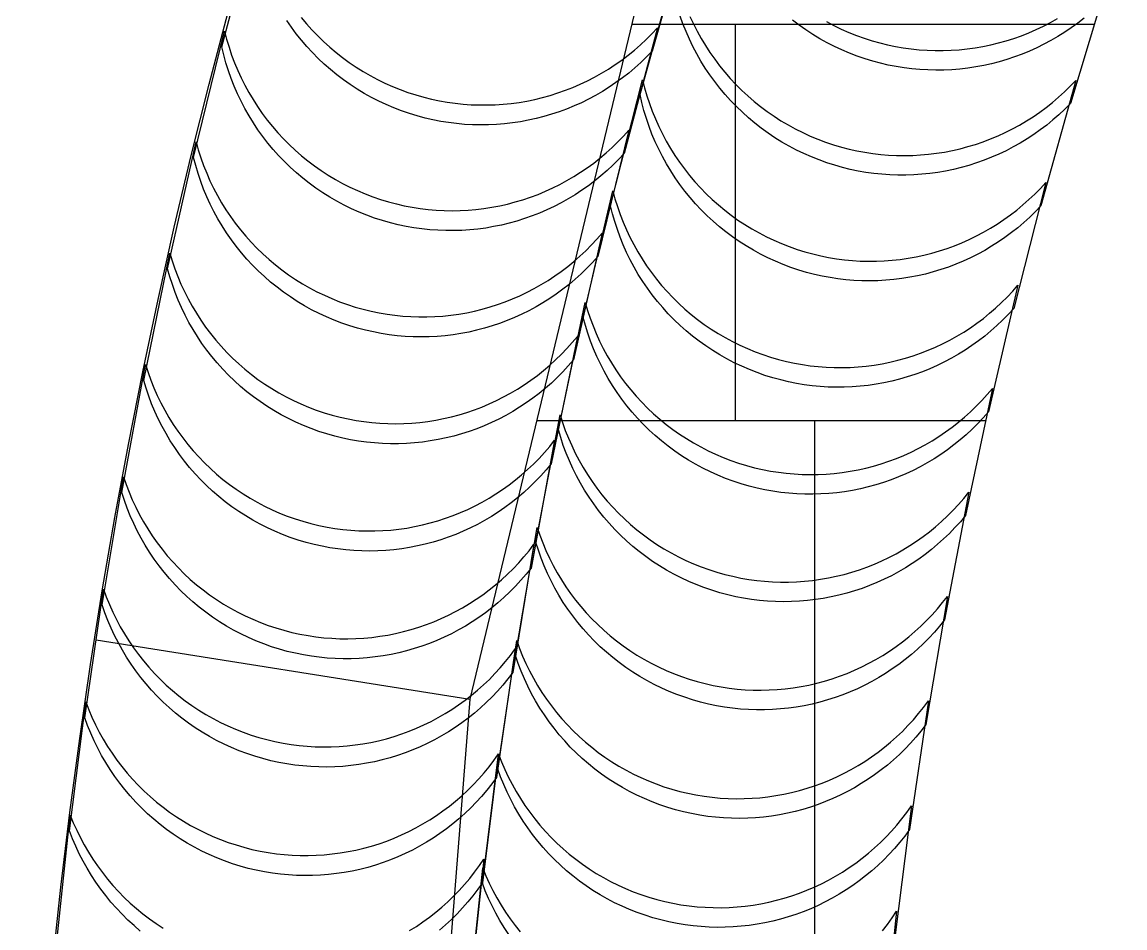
# Model space of a CAD drawing. Header units: metres. Extents: x -22.9 to 22.9, y -22.9 to 22.9.
# Drawn here: x -22.86 to -18.619, y 2.468 to 5.952 of the extents above; entities that cross this region are included whole.
import ezdxf

# ---------------------------------------------------------------- set-up
doc = ezdxf.new("R2010")
doc.units = ezdxf.units.M
for name, color, linetype in [('OBSERVED_CIRCULAR_SCAN', 3, 'Continuous'), ('SCAN_FOOTPRINTS', 5, 'Continuous'), ('TANK_BOUNDARY', 7, 'Continuous')]:
    doc.layers.add(name, color=color, linetype=linetype)

msp = doc.modelspace()

# ---------------------------------------------------------------- linework, layer by layer
at = {"layer": 'OBSERVED_CIRCULAR_SCAN'}
for p, q in [((-20.3545, 6.6136), (-21.1385, 3.348)), ((-20.5153, 5.9436), (-18.7371, 5.9436)), ((-20.1168, 4.4196), (-20.1168, 5.9436)), ((-20.8812, 4.4196), (-19.1548, 4.4196)), ((-19.812, 4.4196), (-19.787, 4.4196)), ((-19.812, 0.762), (-19.812, 4.4196)), ((-22.5752, 3.5756), (-21.1385, 3.348)), ((-21.1385, 3.348), (-21.402, 0))]:
    msp.add_line(p, q, dxfattribs=at)
at = {"layer": 'SCAN_FOOTPRINTS'}
for points in [[(-21.7867, 5.97), (-21.7664, 5.9455), (-21.7452, 5.9218), (-21.7232, 5.8988), (-21.7004, 5.8767), (-21.6769, 5.8553), (-21.6526, 5.8348), (-21.6276, 5.8152), (-21.6019, 5.7965), (-21.5756, 5.7787), (-21.5486, 5.7618), (-21.5211, 5.7459), (-21.493, 5.7309), (-21.4645, 5.717), (-21.4354, 5.7041), (-21.4059, 5.6922), (-21.3761, 5.6814), (-21.3458, 5.6716), (-21.3152, 5.6629), (-21.2853, 5.6555), (-21.2552, 5.6492), (-21.2249, 5.6439), (-21.1944, 5.6396), (-21.1638, 5.6363), (-21.1331, 5.6341), (-21.1023, 5.633), (-21.0715, 5.6329), (-21.0407, 5.6339), (-21.01, 5.6359), (-20.9794, 5.639), (-20.9488, 5.6431), (-20.9185, 5.6482), (-20.8883, 5.6544), (-20.8584, 5.6617), (-20.8287, 5.6699), (-20.7993, 5.6792), (-20.7703, 5.6894), (-20.7416, 5.7006), (-20.7134, 5.7129), (-20.6855, 5.726), (-20.6582, 5.7402), (-20.6313, 5.7552), (-20.605, 5.7712), (-20.5792, 5.788), (-20.554, 5.8057), (-20.5294, 5.8243), (-20.5055, 5.8437), (-20.4823, 5.8639), (-20.4598, 5.8849), (-20.438, 5.9066), (-20.4169, 5.9291), (-20.5452, 5.4458), (-20.5452, 5.4458), (-20.5662, 5.4234), (-20.588, 5.4016), (-20.6105, 5.3806), (-20.6338, 5.3604), (-20.6577, 5.341), (-20.6823, 5.3224), (-20.7074, 5.3047), (-20.7332, 5.2879), (-20.7595, 5.2719), (-20.7864, 5.2569), (-20.8138, 5.2428), (-20.8416, 5.2296), (-20.8699, 5.2174), (-20.8986, 5.2061), (-20.9276, 5.1959), (-20.957, 5.1866), (-20.9866, 5.1784), (-21.0166, 5.1712), (-21.0467, 5.165), (-21.0771, 5.1598), (-21.1076, 5.1557), (-21.1382, 5.1526), (-21.169, 5.1506), (-21.1997, 5.1496), (-21.2305, 5.1497), (-21.2613, 5.1509), (-21.292, 5.1531), (-21.3226, 5.1563), (-21.3531, 5.1606), (-21.3835, 5.1659), (-21.4136, 5.1723), (-21.4435, 5.1797), (-21.4741, 5.1884), (-21.5043, 5.1981), (-21.5342, 5.209), (-21.5637, 5.2208), (-21.5927, 5.2337), (-21.6213, 5.2477), (-21.6494, 5.2626), (-21.6769, 5.2785), (-21.7038, 5.2954), (-21.7301, 5.3132), (-21.7558, 5.3319), (-21.7808, 5.3516), (-21.8051, 5.3721), (-21.8287, 5.3934), (-21.8514, 5.4156), (-21.8734, 5.4385), (-21.8946, 5.4622), (-21.9149, 5.4867), (-21.9344, 5.5118), (-21.9529, 5.5377), (-21.9705, 5.5641), (-21.9872, 5.5912), (-22.0029, 5.6188), (-22.0176, 5.647), (-22.0313, 5.6757), (-22.044, 5.7048), (-22.0557, 5.7344), (-22.0663, 5.7644), (-22.0758, 5.7947), (-22.0843, 5.8253), (-22.0916, 5.8562), (-21.9634, 6.3395)], [(-20.2992, 6.3203), (-20.4367, 5.8396), (-20.4367, 5.8396), (-20.4582, 5.8175), (-20.4804, 5.7962), (-20.5034, 5.7756), (-20.527, 5.7559), (-20.5513, 5.7369), (-20.5762, 5.7188), (-20.6017, 5.7016), (-20.6278, 5.6853), (-20.6544, 5.6698), (-20.6816, 5.6553), (-20.7092, 5.6417), (-20.7373, 5.6291), (-20.7658, 5.6174), (-20.7947, 5.6067), (-20.8239, 5.597), (-20.8534, 5.5883), (-20.8833, 5.5807), (-20.9133, 5.574), (-20.9436, 5.5684), (-20.9741, 5.5638), (-21.0046, 5.5603), (-21.0353, 5.5578), (-21.0661, 5.5564), (-21.0969, 5.556), (-21.1277, 5.5567), (-21.1584, 5.5584), (-21.1891, 5.5612), (-21.2196, 5.565), (-21.25, 5.5699), (-21.2803, 5.5758), (-21.3103, 5.5827), (-21.34, 5.5907), (-21.3704, 5.6), (-21.4005, 5.6103), (-21.4301, 5.6217), (-21.4594, 5.6342), (-21.4882, 5.6477), (-21.5165, 5.6621), (-21.5442, 5.6776), (-21.5715, 5.694), (-21.5981, 5.7114), (-21.624, 5.7297), (-21.6494, 5.749), (-21.674, 5.7691), (-21.6979, 5.79), (-21.721, 5.8118), (-21.7434, 5.8344), (-21.7649, 5.8578), (-21.7856, 5.8819), (-21.8055, 5.9067), (-21.8244, 5.9323), (-21.8424, 5.9584)], [(-20.2917, 5.9736), (-20.2783, 5.9447), (-20.2639, 5.9164), (-20.2485, 5.8886), (-20.2321, 5.8613), (-20.2148, 5.8347), (-20.1966, 5.8087), (-20.1774, 5.7833), (-20.1574, 5.7586), (-20.1365, 5.7347), (-20.1147, 5.7115), (-20.0922, 5.6891), (-20.0689, 5.6675), (-20.0448, 5.6467), (-20.02, 5.6268), (-19.9946, 5.6078), (-19.9684, 5.5897), (-19.9417, 5.5725), (-19.9143, 5.5563), (-19.8865, 5.541), (-19.858, 5.5268), (-19.8291, 5.5136), (-19.7998, 5.5014), (-19.77, 5.4902), (-19.7399, 5.4801), (-19.7094, 5.4711), (-19.6796, 5.4633), (-19.6495, 5.4567), (-19.6193, 5.451), (-19.5888, 5.4464), (-19.5582, 5.4428), (-19.5276, 5.4403), (-19.4968, 5.4388), (-19.466, 5.4383), (-19.4352, 5.439), (-19.4045, 5.4407), (-19.3738, 5.4434), (-19.3432, 5.4472), (-19.3128, 5.452), (-19.2826, 5.4578), (-19.2526, 5.4647), (-19.2228, 5.4727), (-19.1934, 5.4816), (-19.1642, 5.4915), (-19.1354, 5.5024), (-19.107, 5.5143), (-19.079, 5.5272), (-19.0515, 5.541), (-19.0245, 5.5557), (-18.998, 5.5714), (-18.972, 5.588), (-18.9466, 5.6054), (-18.9219, 5.6237), (-18.8977, 5.6428), (-18.8743, 5.6628), (-18.8515, 5.6835), (-18.8295, 5.705), (-18.8082, 5.7273), (-18.9418, 5.2455), (-18.9418, 5.2455), (-18.9631, 5.2232), (-18.9851, 5.2017), (-19.0079, 5.181), (-19.0313, 5.161), (-19.0555, 5.1419), (-19.0802, 5.1236), (-19.1056, 5.1061), (-19.1316, 5.0896), (-19.1581, 5.0739), (-19.1851, 5.0592), (-19.2126, 5.0454), (-19.2406, 5.0325), (-19.269, 5.0206), (-19.2978, 5.0097), (-19.327, 4.9998), (-19.3564, 4.9908), (-19.3862, 4.9829), (-19.4162, 4.976), (-19.4464, 4.9702), (-19.4768, 4.9653), (-19.5074, 4.9616), (-19.5381, 4.9588), (-19.5688, 4.9572), (-19.5996, 4.9565), (-19.6304, 4.957), (-19.6611, 4.9584), (-19.6918, 4.961), (-19.7224, 4.9645), (-19.7529, 4.9692), (-19.7831, 4.9748), (-19.8132, 4.9815), (-19.843, 4.9892), (-19.8735, 4.9983), (-19.9036, 5.0084), (-19.9334, 5.0195), (-19.9627, 5.0317), (-19.9916, 5.045), (-20.02, 5.0592), (-20.0479, 5.0745), (-20.0753, 5.0907), (-20.102, 5.1078), (-20.1282, 5.126), (-20.1536, 5.145), (-20.1784, 5.1649), (-20.2025, 5.1856), (-20.2258, 5.2072), (-20.2483, 5.2297), (-20.2701, 5.2529), (-20.291, 5.2768), (-20.311, 5.3015), (-20.3302, 5.3268), (-20.3484, 5.3529), (-20.3657, 5.3795), (-20.3821, 5.4068), (-20.3975, 5.4346), (-20.4119, 5.4629), (-20.4253, 5.4917), (-20.4377, 5.521), (-20.449, 5.5507), (-20.4593, 5.5808), (-20.4685, 5.6112), (-20.4766, 5.6419), (-20.4836, 5.6729), (-20.35, 6.1548)], [(-18.685, 6.1173), (-18.8286, 5.6384), (-18.8286, 5.6384), (-18.8503, 5.6166), (-18.8728, 5.5955), (-18.896, 5.5753), (-18.9198, 5.5558), (-18.9444, 5.5372), (-18.9695, 5.5194), (-18.9952, 5.5025), (-19.0215, 5.4865), (-19.0484, 5.4714), (-19.0757, 5.4572), (-19.1035, 5.444), (-19.1318, 5.4317), (-19.1604, 5.4204), (-19.1894, 5.4101), (-19.2188, 5.4007), (-19.2484, 5.3924), (-19.2783, 5.3851), (-19.3085, 5.3789), (-19.3388, 5.3736), (-19.3693, 5.3695), (-19.4, 5.3663), (-19.4307, 5.3642), (-19.4615, 5.3632), (-19.4922, 5.3632), (-19.523, 5.3643), (-19.5537, 5.3664), (-19.5844, 5.3696), (-19.6149, 5.3738), (-19.6452, 5.379), (-19.6754, 5.3853), (-19.7053, 5.3926), (-19.7349, 5.401), (-19.7652, 5.4106), (-19.7951, 5.4214), (-19.8246, 5.4331), (-19.8537, 5.446), (-19.8823, 5.4598), (-19.9105, 5.4746), (-19.938, 5.4904), (-19.965, 5.5072), (-19.9914, 5.5249), (-20.0172, 5.5436), (-20.0422, 5.5631), (-20.0666, 5.5835), (-20.0902, 5.6048), (-20.1131, 5.6269), (-20.1351, 5.6498), (-20.1564, 5.6734), (-20.1768, 5.6978), (-20.1963, 5.7229), (-20.2149, 5.7486), (-20.2326, 5.775), (-20.2494, 5.802), (-20.2652, 5.8296), (-20.28, 5.8577), (-20.2938, 5.8864), (-20.3066, 5.9155), (-20.3184, 5.945), (-20.3291, 5.9749)], [(-18.7759, 5.9672), (-18.8002, 5.9482), (-18.8251, 5.9301), (-18.8506, 5.9129), (-18.8767, 5.8965), (-18.9033, 5.881), (-18.9304, 5.8665), (-18.9581, 5.8529), (-18.9861, 5.8402), (-19.0146, 5.8285), (-19.0435, 5.8178), (-19.0727, 5.8081), (-19.1022, 5.7994), (-19.1321, 5.7917), (-19.1621, 5.785), (-19.1924, 5.7794), (-19.2228, 5.7748), (-19.2534, 5.7713), (-19.2841, 5.7687), (-19.3149, 5.7673), (-19.3457, 5.7669), (-19.3765, 5.7676), (-19.4072, 5.7693), (-19.4379, 5.772), (-19.4684, 5.7758), (-19.4988, 5.7807), (-19.5291, 5.7866), (-19.5591, 5.7935), (-19.5888, 5.8014), (-19.6183, 5.8104), (-19.6484, 5.8207), (-19.678, 5.832), (-19.7073, 5.8444), (-19.7361, 5.8578), (-19.7645, 5.8722), (-19.7923, 5.8876), (-19.8195, 5.904), (-19.8461, 5.9214), (-19.8721, 5.9396), (-19.8975, 5.9588)], [(-19.7669, 5.9536), (-19.7388, 5.9387), (-19.7101, 5.9249), (-19.6811, 5.9121), (-19.6515, 5.9003), (-19.6216, 5.8896), (-19.5913, 5.8799), (-19.5617, 5.8716), (-19.5318, 5.8643), (-19.5016, 5.858), (-19.4713, 5.8527), (-19.4408, 5.8485), (-19.4102, 5.8453), (-19.3794, 5.8432), (-19.3487, 5.8421), (-19.3179, 5.8421), (-19.2871, 5.8432), (-19.2564, 5.8453), (-19.2257, 5.8484), (-19.1952, 5.8526), (-19.1649, 5.8578), (-19.1347, 5.8641), (-19.1048, 5.8714), (-19.0752, 5.8797), (-19.0458, 5.889), (-19.0168, 5.8993), (-18.9882, 5.9106), (-18.9599, 5.9229), (-18.9321, 5.9361), (-18.9048, 5.9503), (-18.878, 5.9654)], [(-22.4052, 2.4562), (-22.4293, 2.4769), (-22.4527, 2.4984), (-22.4754, 2.5207), (-22.4972, 2.5438), (-22.5182, 2.5677), (-22.5384, 2.5923), (-22.5576, 2.6176), (-22.576, 2.6435), (-22.5934, 2.6701), (-22.6099, 2.6973), (-22.6254, 2.725), (-22.6399, 2.7533), (-22.6535, 2.782), (-22.666, 2.8113), (-22.6774, 2.8409), (-22.6151, 3.337), (-22.6151, 3.337), (-22.6037, 3.3074), (-22.5912, 3.2781), (-22.5777, 3.2494), (-22.5631, 3.2211), (-22.5476, 3.1934), (-22.5311, 3.1662), (-22.5137, 3.1396), (-22.4953, 3.1137), (-22.4761, 3.0884), (-22.4559, 3.0638), (-22.4349, 3.0399), (-22.4131, 3.0168), (-22.3904, 2.9945), (-22.367, 2.973), (-22.3429, 2.9523), (-22.318, 2.9325), (-22.2925, 2.9136), (-22.2663, 2.8957), (-22.2394, 2.8786), (-22.212, 2.8625), (-22.1841, 2.8474), (-22.1556, 2.8333), (-22.1266, 2.8201), (-22.0972, 2.8081), (-22.0674, 2.797), (-22.0372, 2.7871), (-22.0067, 2.7782), (-21.9759, 2.7703), (-21.9449, 2.7636), (-21.9136, 2.758), (-21.8821, 2.7535), (-21.8515, 2.7502), (-21.8208, 2.7479), (-21.79, 2.7467), (-21.7592, 2.7465), (-21.7284, 2.7474), (-21.6977, 2.7494), (-21.6671, 2.7524), (-21.6365, 2.7564), (-21.6062, 2.7615), (-21.576, 2.7676), (-21.546, 2.7748), (-21.5164, 2.7829), (-21.487, 2.7921), (-21.4579, 2.8023), (-21.4292, 2.8135), (-21.4009, 2.8256), (-21.373, 2.8387), (-21.3456, 2.8528), (-21.3187, 2.8678), (-21.2924, 2.8837), (-21.2665, 2.9004), (-21.2413, 2.9181), (-21.2167, 2.9366), (-21.1928, 2.956), (-21.1695, 2.9761), (-21.1469, 2.997), (-21.125, 3.0187), (-21.1039, 3.0412), (-21.0836, 3.0643), (-21.0641, 3.0881), (-21.0454, 3.1126), (-21.0276, 3.1377), (-21.0899, 2.6416), (-21.0899, 2.6416), (-21.1077, 2.6165), (-21.1264, 2.592), (-21.1459, 2.5682), (-21.1662, 2.5451), (-21.1873, 2.5226), (-21.2092, 2.5009), (-21.2318, 2.48), (-21.255, 2.4599)], [(-20.9886, 2.4428), (-21.006, 2.4694), (-21.0225, 2.4966), (-21.038, 2.5243), (-21.0526, 2.5526), (-21.0661, 2.5814), (-21.0786, 2.6106), (-21.09, 2.6403), (-21.0278, 3.1364), (-21.0278, 3.1364), (-21.0163, 3.1067), (-21.0038, 3.0775), (-20.9903, 3.0487), (-20.9758, 3.0205), (-20.9603, 2.9927), (-20.9438, 2.9655), (-20.9263, 2.939), (-20.908, 2.913), (-20.8887, 2.8877), (-20.8686, 2.8631), (-20.8476, 2.8393), (-20.8257, 2.8162), (-20.8031, 2.7939), (-20.7797, 2.7724), (-20.7555, 2.7517), (-20.7307, 2.7319), (-20.7051, 2.713), (-20.6789, 2.695), (-20.6521, 2.678), (-20.6247, 2.6619), (-20.5967, 2.6468), (-20.5682, 2.6326), (-20.5393, 2.6195), (-20.5099, 2.6074), (-20.4801, 2.5964), (-20.4499, 2.5864), (-20.4194, 2.5775), (-20.3886, 2.5697), (-20.3575, 2.563), (-20.3262, 2.5574), (-20.2947, 2.5529), (-20.2641, 2.5496), (-20.2334, 2.5473), (-20.2026, 2.5461), (-20.1718, 2.5459), (-20.1411, 2.5468), (-20.1103, 2.5488), (-20.0797, 2.5518), (-20.0492, 2.5558), (-20.0188, 2.5609), (-19.9886, 2.567), (-19.9587, 2.5742), (-19.929, 2.5824), (-19.8996, 2.5915), (-19.8705, 2.6017), (-19.8418, 2.6129), (-19.8135, 2.6251), (-19.7857, 2.6382), (-19.7583, 2.6522), (-19.7314, 2.6672), (-19.705, 2.6831), (-19.6792, 2.6999), (-19.654, 2.7175), (-19.6294, 2.7361), (-19.6054, 2.7554), (-19.5821, 2.7755), (-19.5595, 2.7965), (-19.5377, 2.8182), (-19.5166, 2.8406), (-19.4963, 2.8638), (-19.4768, 2.8876), (-19.4581, 2.9121), (-19.4402, 2.9372), (-19.5025, 2.441)], [(-22.7278, 2.4047), (-22.6751, 2.9019), (-22.6751, 2.9019), (-22.663, 2.8725), (-22.65, 2.8435), (-22.6359, 2.815), (-22.6209, 2.787), (-22.6048, 2.7596), (-22.5878, 2.7327), (-22.5699, 2.7065), (-22.551, 2.6809), (-22.5313, 2.656), (-22.5106, 2.6318), (-22.4892, 2.6083), (-22.4669, 2.5856), (-22.4439, 2.5638), (-22.42, 2.5427), (-22.3955, 2.5225), (-22.3702, 2.5032), (-22.3443, 2.4848), (-22.3178, 2.4673)], [(-21.3699, 2.4576), (-21.3438, 2.474), (-21.3184, 2.4913), (-21.2935, 2.5094), (-21.2692, 2.5284), (-21.2456, 2.5482), (-21.2227, 2.5688), (-21.2006, 2.5902), (-21.1791, 2.6123), (-21.1585, 2.6351), (-21.1386, 2.6587), (-21.1196, 2.6828), (-21.1013, 2.7077), (-21.084, 2.7331), (-21.1367, 2.2359)], [(-21.1404, 2.2009), (-21.0885, 2.6982), (-21.0885, 2.6982), (-21.0764, 2.6688), (-21.0633, 2.6399), (-21.0492, 2.6114), (-21.0341, 2.5834), (-21.018, 2.556), (-21.0009, 2.5292), (-20.983, 2.503), (-20.9641, 2.4774), (-20.9443, 2.4525)], [(-19.5516, 2.4575), (-19.5326, 2.4818), (-19.5144, 2.5066), (-19.4971, 2.5321), (-19.5491, 2.0348)]]:
    msp.add_lwpolyline(points, dxfattribs=at)
for points in [[(-20.646, 5.0501), (-20.6666, 5.0272), (-20.688, 5.005), (-20.7101, 4.9836), (-20.733, 4.963), (-20.7565, 4.9431), (-20.7807, 4.9241), (-20.8055, 4.9059), (-20.831, 4.8885), (-20.857, 4.8721), (-20.8836, 4.8565), (-20.9107, 4.8419), (-20.9382, 4.8282), (-20.9663, 4.8154), (-20.9947, 4.8036), (-21.0236, 4.7928), (-21.0527, 4.783), (-21.0822, 4.7742), (-21.112, 4.7664), (-21.1421, 4.7596), (-21.1723, 4.7539), (-21.2028, 4.7492), (-21.2333, 4.7455), (-21.264, 4.7429), (-21.2948, 4.7414), (-21.3256, 4.7409), (-21.3563, 4.7414), (-21.3871, 4.743), (-21.4178, 4.7457), (-21.4483, 4.7494), (-21.4788, 4.7541), (-21.509, 4.7599), (-21.5391, 4.7667), (-21.5698, 4.7748), (-21.6002, 4.784), (-21.6303, 4.7942), (-21.66, 4.8056), (-21.6893, 4.8179), (-21.7181, 4.8313), (-21.7465, 4.8457), (-21.7743, 4.8611), (-21.8015, 4.8774), (-21.8282, 4.8947), (-21.8542, 4.913), (-21.8796, 4.9321), (-21.9043, 4.9521), (-21.9283, 4.973), (-21.9515, 4.9947), (-21.9739, 5.0173), (-21.9955, 5.0406), (-22.0163, 5.0646), (-22.0362, 5.0894), (-22.0552, 5.1149), (-22.0734, 5.141), (-22.0905, 5.1677), (-22.1068, 5.195), (-22.122, 5.2229), (-22.1363, 5.2513), (-22.1495, 5.2802), (-22.1618, 5.3096), (-22.1729, 5.3393), (-22.1831, 5.3695), (-22.1921, 5.3999), (-22.2001, 5.4307), (-22.0811, 5.9163), (-22.0811, 5.9163), (-22.0732, 5.8856), (-22.0641, 5.8551), (-22.054, 5.825), (-22.0428, 5.7952), (-22.0306, 5.7659), (-22.0174, 5.737), (-22.0031, 5.7086), (-21.9878, 5.6807), (-21.9716, 5.6534), (-21.9544, 5.6266), (-21.9363, 5.6005), (-21.9173, 5.575), (-21.8973, 5.5503), (-21.8766, 5.5262), (-21.855, 5.5029), (-21.8325, 5.4804), (-21.8093, 5.4587), (-21.7854, 5.4378), (-21.7607, 5.4177), (-21.7353, 5.3986), (-21.7093, 5.3804), (-21.6826, 5.3631), (-21.6553, 5.3467), (-21.6275, 5.3313), (-21.5992, 5.3169), (-21.5704, 5.3036), (-21.5411, 5.2912), (-21.5114, 5.2799), (-21.4813, 5.2696), (-21.4508, 5.2605), (-21.4201, 5.2523), (-21.3901, 5.2455), (-21.3598, 5.2398), (-21.3294, 5.235), (-21.2988, 5.2313), (-21.2682, 5.2287), (-21.2374, 5.2271), (-21.2066, 5.2265), (-21.1758, 5.227), (-21.1451, 5.2286), (-21.1144, 5.2312), (-21.0838, 5.2348), (-21.0534, 5.2396), (-21.0231, 5.2453), (-20.9931, 5.2521), (-20.9633, 5.2599), (-20.9338, 5.2687), (-20.9046, 5.2785), (-20.8758, 5.2893), (-20.8473, 5.3011), (-20.8193, 5.3138), (-20.7917, 5.3275), (-20.7646, 5.3422), (-20.7381, 5.3577), (-20.712, 5.3742), (-20.6866, 5.3915), (-20.6618, 5.4097), (-20.6376, 5.4288), (-20.614, 5.4486), (-20.5912, 5.4693), (-20.569, 5.4907), (-20.5477, 5.5129), (-20.5271, 5.5357), (-20.646, 5.0501)], [(-19.0468, 4.8503), (-19.0676, 4.8276), (-19.0892, 4.8056), (-19.1115, 4.7844), (-19.1346, 4.764), (-19.1583, 4.7443), (-19.1827, 4.7255), (-19.2077, 4.7076), (-19.2333, 4.6905), (-19.2595, 4.6743), (-19.2862, 4.659), (-19.3134, 4.6446), (-19.3411, 4.6311), (-19.3693, 4.6186), (-19.3978, 4.6071), (-19.4268, 4.5966), (-19.4561, 4.5871), (-19.4856, 4.5785), (-19.5155, 4.571), (-19.5456, 4.5645), (-19.5759, 4.5591), (-19.6064, 4.5547), (-19.637, 4.5513), (-19.6677, 4.549), (-19.6985, 4.5477), (-19.7293, 4.5475), (-19.76, 4.5483), (-19.7908, 4.5502), (-19.8214, 4.5532), (-19.852, 4.5572), (-19.8823, 4.5622), (-19.9125, 4.5683), (-19.9425, 4.5754), (-19.9732, 4.5837), (-20.0035, 4.5932), (-20.0335, 4.6038), (-20.0631, 4.6154), (-20.0923, 4.628), (-20.121, 4.6416), (-20.1492, 4.6563), (-20.1768, 4.6719), (-20.2039, 4.6885), (-20.2304, 4.7061), (-20.2563, 4.7246), (-20.2815, 4.744), (-20.306, 4.7642), (-20.3297, 4.7853), (-20.3527, 4.8073), (-20.3749, 4.83), (-20.3963, 4.8535), (-20.4169, 4.8778), (-20.4366, 4.9027), (-20.4554, 4.9284), (-20.4732, 4.9547), (-20.4902, 4.9816), (-20.5061, 5.009), (-20.5211, 5.0371), (-20.5351, 5.0656), (-20.5481, 5.0946), (-20.56, 5.1241), (-20.5709, 5.154), (-20.5808, 5.1842), (-20.5895, 5.2147), (-20.5972, 5.2456), (-20.4737, 5.7301), (-20.4737, 5.7301), (-20.466, 5.6992), (-20.4572, 5.6687), (-20.4474, 5.6385), (-20.4365, 5.6086), (-20.4246, 5.5791), (-20.4116, 5.5501), (-20.3976, 5.5216), (-20.3826, 5.4935), (-20.3666, 5.4661), (-20.3497, 5.4392), (-20.3318, 5.4129), (-20.313, 5.3872), (-20.2934, 5.3623), (-20.2728, 5.338), (-20.2514, 5.3145), (-20.2292, 5.2918), (-20.2062, 5.2698), (-20.1824, 5.2487), (-20.1579, 5.2285), (-20.1328, 5.2091), (-20.1069, 5.1906), (-20.0804, 5.173), (-20.0533, 5.1564), (-20.0256, 5.1408), (-19.9974, 5.1261), (-19.9687, 5.1125), (-19.9395, 5.0999), (-19.9099, 5.0883), (-19.88, 5.0777), (-19.8496, 5.0682), (-19.819, 5.0599), (-19.789, 5.0528), (-19.7588, 5.0467), (-19.7284, 5.0417), (-19.6979, 5.0377), (-19.6672, 5.0347), (-19.6365, 5.0328), (-19.6057, 5.032), (-19.5749, 5.0322), (-19.5442, 5.0335), (-19.5135, 5.0358), (-19.4829, 5.0392), (-19.4524, 5.0436), (-19.4221, 5.049), (-19.392, 5.0555), (-19.3621, 5.063), (-19.3325, 5.0716), (-19.3032, 5.0811), (-19.2743, 5.0916), (-19.2457, 5.1031), (-19.2176, 5.1156), (-19.1899, 5.1291), (-19.1627, 5.1435), (-19.136, 5.1588), (-19.1098, 5.175), (-19.0842, 5.1921), (-19.0591, 5.21), (-19.0348, 5.2288), (-19.011, 5.2485), (-18.988, 5.2689), (-18.9657, 5.2901), (-18.9441, 5.3121), (-18.9233, 5.3348), (-19.0468, 4.8503)], [(-20.7392, 4.6525), (-20.7594, 4.6292), (-20.7803, 4.6066), (-20.802, 4.5848), (-20.8245, 4.5637), (-20.8476, 4.5434), (-20.8715, 4.5239), (-20.896, 4.5052), (-20.9211, 4.4874), (-20.9468, 4.4705), (-20.973, 4.4544), (-20.9998, 4.4392), (-21.0271, 4.425), (-21.0549, 4.4117), (-21.0831, 4.3994), (-21.1118, 4.388), (-21.1408, 4.3776), (-21.1701, 4.3683), (-21.1997, 4.3599), (-21.2296, 4.3526), (-21.2598, 4.3462), (-21.2901, 4.3409), (-21.3206, 4.3367), (-21.3512, 4.3335), (-21.3819, 4.3314), (-21.4127, 4.3303), (-21.4435, 4.3302), (-21.4743, 4.3312), (-21.505, 4.3333), (-21.5356, 4.3364), (-21.5662, 4.3405), (-21.5965, 4.3457), (-21.6267, 4.352), (-21.6575, 4.3595), (-21.6881, 4.3681), (-21.7184, 4.3778), (-21.7483, 4.3885), (-21.7779, 4.4003), (-21.8069, 4.4131), (-21.8356, 4.427), (-21.8637, 4.4418), (-21.8912, 4.4576), (-21.9182, 4.4744), (-21.9446, 4.4922), (-21.9703, 4.5108), (-21.9954, 4.5304), (-22.0198, 4.5508), (-22.0434, 4.572), (-22.0662, 4.5941), (-22.0883, 4.617), (-22.1095, 4.6407), (-22.1299, 4.6651), (-22.1494, 4.6901), (-22.1681, 4.7159), (-22.1858, 4.7423), (-22.2025, 4.7693), (-22.2183, 4.7969), (-22.2331, 4.825), (-22.2469, 4.8537), (-22.2597, 4.8828), (-22.2714, 4.9123), (-22.2821, 4.9422), (-22.2918, 4.9725), (-22.3003, 5.0032), (-22.1907, 5.491), (-22.1907, 5.491), (-22.1822, 5.4604), (-22.1725, 5.4301), (-22.1618, 5.4002), (-22.1501, 5.3706), (-22.1373, 5.3415), (-22.1235, 5.3129), (-22.1087, 5.2848), (-22.0929, 5.2572), (-22.0762, 5.2302), (-22.0585, 5.2038), (-22.0399, 5.178), (-22.0203, 5.1529), (-21.9999, 5.1285), (-21.9787, 5.1049), (-21.9566, 5.082), (-21.9338, 5.0599), (-21.9102, 5.0386), (-21.8858, 5.0182), (-21.8608, 4.9986), (-21.835, 4.98), (-21.8086, 4.9623), (-21.7816, 4.9455), (-21.7541, 4.9296), (-21.726, 4.9148), (-21.6974, 4.901), (-21.6683, 4.8881), (-21.6388, 4.8763), (-21.6088, 4.8656), (-21.5786, 4.8559), (-21.548, 4.8473), (-21.5171, 4.8398), (-21.4869, 4.8336), (-21.4566, 4.8284), (-21.4261, 4.8242), (-21.3954, 4.8211), (-21.3647, 4.8191), (-21.3339, 4.8181), (-21.3031, 4.8181), (-21.2724, 4.8192), (-21.2416, 4.8213), (-21.211, 4.8245), (-21.1805, 4.8288), (-21.1502, 4.8341), (-21.12, 4.8404), (-21.0901, 4.8477), (-21.0605, 4.8561), (-21.0312, 4.8655), (-21.0022, 4.8759), (-20.9736, 4.8872), (-20.9453, 4.8995), (-20.9176, 4.9128), (-20.8903, 4.9271), (-20.8634, 4.9422), (-20.8372, 4.9583), (-20.8115, 4.9753), (-20.7864, 4.9931), (-20.7619, 5.0117), (-20.738, 5.0312), (-20.7149, 5.0516), (-20.6925, 5.0726), (-20.6707, 5.0945), (-20.6498, 5.117), (-20.6296, 5.1403), (-20.7392, 4.6525)], [(-19.1436, 4.453), (-19.1639, 4.4299), (-19.1851, 4.4074), (-19.2069, 4.3858), (-19.2296, 4.3649), (-19.2529, 4.3448), (-19.2768, 4.3254), (-19.3015, 4.307), (-19.3267, 4.2893), (-19.3526, 4.2726), (-19.379, 4.2567), (-19.4059, 4.2418), (-19.4333, 4.2278), (-19.4612, 4.2147), (-19.4895, 4.2026), (-19.5182, 4.1915), (-19.5473, 4.1813), (-19.5767, 4.1722), (-19.6064, 4.164), (-19.6363, 4.1569), (-19.6665, 4.1508), (-19.6969, 4.1458), (-19.7274, 4.1418), (-19.7581, 4.1388), (-19.7888, 4.1369), (-19.8196, 4.1361), (-19.8504, 4.1363), (-19.8812, 4.1375), (-19.9119, 4.1398), (-19.9425, 4.1432), (-19.973, 4.1476), (-20.0033, 4.153), (-20.0334, 4.1595), (-20.0642, 4.1672), (-20.0947, 4.1761), (-20.1249, 4.186), (-20.1548, 4.197), (-20.1842, 4.209), (-20.2132, 4.222), (-20.2417, 4.2361), (-20.2697, 4.2512), (-20.2971, 4.2672), (-20.324, 4.2842), (-20.3502, 4.3022), (-20.3758, 4.321), (-20.4007, 4.3408), (-20.4249, 4.3614), (-20.4483, 4.3828), (-20.471, 4.4051), (-20.4929, 4.4282), (-20.514, 4.452), (-20.5341, 4.4765), (-20.5535, 4.5018), (-20.5719, 4.5277), (-20.5894, 4.5542), (-20.6059, 4.5814), (-20.6215, 4.6091), (-20.6361, 4.6373), (-20.6496, 4.6661), (-20.6622, 4.6953), (-20.6737, 4.7249), (-20.6842, 4.7549), (-20.6936, 4.7853), (-20.7019, 4.8159), (-20.5884, 5.3029), (-20.5884, 5.3029), (-20.5801, 5.2722), (-20.5707, 5.2419), (-20.5603, 5.2119), (-20.5488, 5.1822), (-20.5362, 5.153), (-20.5226, 5.1243), (-20.508, 5.096), (-20.4925, 5.0683), (-20.4759, 5.0412), (-20.4584, 5.0146), (-20.44, 4.9887), (-20.4207, 4.9635), (-20.4005, 4.9389), (-20.3795, 4.9151), (-20.3576, 4.8921), (-20.3349, 4.8698), (-20.3115, 4.8483), (-20.2873, 4.8277), (-20.2624, 4.808), (-20.2368, 4.7891), (-20.2105, 4.7712), (-20.1837, 4.7542), (-20.1562, 4.7381), (-20.1282, 4.7231), (-20.0997, 4.709), (-20.0708, 4.6959), (-20.0413, 4.6839), (-20.0115, 4.673), (-19.9813, 4.663), (-19.9508, 4.6542), (-19.9199, 4.6464), (-19.8898, 4.64), (-19.8595, 4.6345), (-19.829, 4.6301), (-19.7984, 4.6268), (-19.7677, 4.6245), (-19.737, 4.6232), (-19.7062, 4.623), (-19.6754, 4.6239), (-19.6447, 4.6258), (-19.614, 4.6288), (-19.5835, 4.6328), (-19.5531, 4.6378), (-19.5229, 4.6439), (-19.4929, 4.651), (-19.4632, 4.6591), (-19.4338, 4.6683), (-19.4048, 4.6784), (-19.3761, 4.6895), (-19.3477, 4.7017), (-19.3199, 4.7147), (-19.2924, 4.7287), (-19.2655, 4.7437), (-19.2391, 4.7595), (-19.2133, 4.7763), (-19.188, 4.7939), (-19.1634, 4.8124), (-19.1394, 4.8317), (-19.1161, 4.8518), (-19.0935, 4.8727), (-19.0716, 4.8944), (-19.0505, 4.9168), (-19.0302, 4.9399), (-19.1436, 4.453)], [(-20.8248, 4.2531), (-20.8445, 4.2295), (-20.865, 4.2065), (-20.8863, 4.1843), (-20.9083, 4.1628), (-20.9311, 4.142), (-20.9545, 4.1221), (-20.9787, 4.1029), (-21.0034, 4.0846), (-21.0288, 4.0672), (-21.0547, 4.0506), (-21.0813, 4.0349), (-21.1083, 4.0202), (-21.1358, 4.0064), (-21.1638, 3.9935), (-21.1922, 3.9816), (-21.221, 3.9706), (-21.2501, 3.9607), (-21.2796, 3.9518), (-21.3093, 3.9439), (-21.3393, 3.937), (-21.3696, 3.9311), (-21.4, 3.9263), (-21.4305, 3.9225), (-21.4612, 3.9197), (-21.492, 3.918), (-21.5227, 3.9174), (-21.5535, 3.9178), (-21.5843, 3.9193), (-21.615, 3.9218), (-21.6456, 3.9254), (-21.676, 3.93), (-21.7063, 3.9357), (-21.7373, 3.9426), (-21.7681, 3.9506), (-21.7985, 3.9597), (-21.8286, 3.9698), (-21.8584, 3.9811), (-21.8877, 3.9933), (-21.9166, 4.0066), (-21.945, 4.0209), (-21.9728, 4.0362), (-22.0001, 4.0525), (-22.0269, 4.0697), (-22.053, 4.0878), (-22.0784, 4.1069), (-22.1031, 4.1269), (-22.1272, 4.1477), (-22.1504, 4.1693), (-22.1729, 4.1918), (-22.1946, 4.215), (-22.2155, 4.239), (-22.2355, 4.2637), (-22.2546, 4.2891), (-22.2728, 4.3152), (-22.29, 4.3419), (-22.3064, 4.3691), (-22.3217, 4.397), (-22.3361, 4.4253), (-22.3494, 4.4542), (-22.3617, 4.4835), (-22.373, 4.5132), (-22.3832, 4.5433), (-22.3923, 4.5738), (-22.2921, 5.0636), (-22.2921, 5.0636), (-22.283, 5.0332), (-22.2728, 5.0031), (-22.2615, 4.9734), (-22.2492, 4.9441), (-22.2359, 4.9152), (-22.2215, 4.8868), (-22.2062, 4.859), (-22.1898, 4.8317), (-22.1726, 4.805), (-22.1544, 4.779), (-22.1353, 4.7536), (-22.1153, 4.7289), (-22.0944, 4.7049), (-22.0727, 4.6816), (-22.0502, 4.6592), (-22.027, 4.6375), (-22.0029, 4.6167), (-21.9782, 4.5968), (-21.9528, 4.5777), (-21.9267, 4.5595), (-21.9, 4.5423), (-21.8726, 4.5261), (-21.8448, 4.5108), (-21.8164, 4.4965), (-21.7875, 4.4832), (-21.7582, 4.4709), (-21.7285, 4.4597), (-21.6983, 4.4495), (-21.6679, 4.4404), (-21.6371, 4.4324), (-21.6061, 4.4255), (-21.5758, 4.4199), (-21.5454, 4.4152), (-21.5148, 4.4117), (-21.4841, 4.4092), (-21.4533, 4.4077), (-21.4226, 4.4073), (-21.3918, 4.4079), (-21.361, 4.4096), (-21.3303, 4.4123), (-21.2998, 4.4161), (-21.2694, 4.4209), (-21.2391, 4.4268), (-21.2091, 4.4337), (-21.1794, 4.4416), (-21.1499, 4.4506), (-21.1208, 4.4605), (-21.092, 4.4714), (-21.0636, 4.4833), (-21.0356, 4.4962), (-21.0081, 4.51), (-20.9811, 4.5248), (-20.9546, 4.5405), (-20.9286, 4.557), (-20.9032, 4.5745), (-20.8785, 4.5928), (-20.8543, 4.6119), (-20.8309, 4.6319), (-20.8081, 4.6526), (-20.7861, 4.6741), (-20.7648, 4.6964), (-20.7443, 4.7193), (-20.7246, 4.743), (-20.8248, 4.2531)], [(-19.2321, 4.0537), (-19.2519, 4.0302), (-19.2726, 4.0074), (-19.294, 3.9853), (-19.3162, 3.9639), (-19.3391, 3.9433), (-19.3627, 3.9235), (-19.3869, 3.9045), (-19.4118, 3.8863), (-19.4373, 3.8691), (-19.4633, 3.8527), (-19.4899, 3.8371), (-19.517, 3.8226), (-19.5447, 3.8089), (-19.5727, 3.7962), (-19.6012, 3.7845), (-19.63, 3.7737), (-19.6592, 3.764), (-19.6888, 3.7552), (-19.7186, 3.7475), (-19.7486, 3.7408), (-19.7789, 3.7351), (-19.8093, 3.7305), (-19.8399, 3.7269), (-19.8706, 3.7243), (-19.9014, 3.7229), (-19.9321, 3.7224), (-19.9629, 3.723), (-19.9937, 3.7247), (-20.0244, 3.7274), (-20.0549, 3.7312), (-20.0853, 3.736), (-20.1156, 3.7418), (-20.1465, 3.7489), (-20.1773, 3.7571), (-20.2077, 3.7664), (-20.2377, 3.7768), (-20.2674, 3.7882), (-20.2966, 3.8006), (-20.3254, 3.8141), (-20.3537, 3.8286), (-20.3815, 3.844), (-20.4087, 3.8605), (-20.4353, 3.8779), (-20.4613, 3.8962), (-20.4866, 3.9154), (-20.5112, 3.9355), (-20.5351, 3.9565), (-20.5582, 3.9783), (-20.5806, 4.0009), (-20.6021, 4.0242), (-20.6228, 4.0484), (-20.6427, 4.0732), (-20.6616, 4.0987), (-20.6797, 4.1249), (-20.6968, 4.1517), (-20.7129, 4.1791), (-20.7281, 4.207), (-20.7422, 4.2355), (-20.7554, 4.2644), (-20.7675, 4.2938), (-20.7786, 4.3236), (-20.7886, 4.3537), (-20.7976, 4.3842), (-20.6943, 4.8734), (-20.6943, 4.8734), (-20.6854, 4.8429), (-20.6753, 4.8128), (-20.6642, 4.783), (-20.6521, 4.7536), (-20.639, 4.7247), (-20.6248, 4.6962), (-20.6096, 4.6683), (-20.5935, 4.6409), (-20.5764, 4.6141), (-20.5583, 4.5879), (-20.5394, 4.5624), (-20.5196, 4.5376), (-20.4989, 4.5135), (-20.4773, 4.4901), (-20.455, 4.4675), (-20.4318, 4.4457), (-20.4079, 4.4247), (-20.3833, 4.4046), (-20.358, 4.3854), (-20.332, 4.3671), (-20.3054, 4.3497), (-20.2782, 4.3333), (-20.2504, 4.3178), (-20.2221, 4.3033), (-20.1934, 4.2898), (-20.1641, 4.2774), (-20.1344, 4.266), (-20.1044, 4.2556), (-20.074, 4.2463), (-20.0433, 4.2381), (-20.0123, 4.231), (-19.9821, 4.2252), (-19.9516, 4.2204), (-19.9211, 4.2166), (-19.8904, 4.2139), (-19.8597, 4.2122), (-19.8289, 4.2116), (-19.7981, 4.2121), (-19.7673, 4.2136), (-19.7366, 4.2161), (-19.7061, 4.2197), (-19.6756, 4.2243), (-19.6453, 4.23), (-19.6153, 4.2367), (-19.5855, 4.2445), (-19.556, 4.2532), (-19.5268, 4.263), (-19.4979, 4.2737), (-19.4694, 4.2854), (-19.4414, 4.2981), (-19.4138, 4.3118), (-19.3866, 4.3264), (-19.36, 4.3419), (-19.334, 4.3583), (-19.3085, 4.3756), (-19.2836, 4.3937), (-19.2594, 4.4127), (-19.2358, 4.4325), (-19.2129, 4.4531), (-19.1907, 4.4745), (-19.1693, 4.4966), (-19.1487, 4.5194), (-19.1288, 4.543), (-19.2321, 4.0537)], [(-20.9027, 3.8522), (-20.9219, 3.8282), (-20.942, 3.8049), (-20.9628, 3.7822), (-20.9844, 3.7603), (-21.0068, 3.7391), (-21.0299, 3.7187), (-21.0536, 3.6991), (-21.078, 3.6803), (-21.1031, 3.6624), (-21.1287, 3.6453), (-21.1549, 3.6291), (-21.1816, 3.6139), (-21.2089, 3.5995), (-21.2366, 3.5861), (-21.2648, 3.5737), (-21.2933, 3.5622), (-21.3223, 3.5517), (-21.3516, 3.5422), (-21.3812, 3.5337), (-21.411, 3.5262), (-21.4412, 3.5198), (-21.4715, 3.5144), (-21.502, 3.51), (-21.5326, 3.5067), (-21.5633, 3.5044), (-21.594, 3.5032), (-21.6248, 3.503), (-21.6556, 3.5039), (-21.6863, 3.5058), (-21.717, 3.5088), (-21.7475, 3.5128), (-21.7779, 3.5179), (-21.809, 3.5242), (-21.84, 3.5316), (-21.8706, 3.5401), (-21.9009, 3.5497), (-21.9308, 3.5603), (-21.9604, 3.572), (-21.9895, 3.5848), (-22.0182, 3.5985), (-22.0463, 3.6133), (-22.0739, 3.629), (-22.101, 3.6457), (-22.1274, 3.6634), (-22.1532, 3.682), (-22.1783, 3.7014), (-22.2028, 3.7218), (-22.2264, 3.743), (-22.2494, 3.765), (-22.2715, 3.7878), (-22.2928, 3.8114), (-22.3133, 3.8357), (-22.3329, 3.8607), (-22.3516, 3.8864), (-22.3694, 3.9128), (-22.3862, 3.9398), (-22.4021, 3.9673), (-22.417, 3.9954), (-22.4308, 4.024), (-22.4437, 4.053), (-22.4556, 4.0825), (-22.4663, 4.1124), (-22.4761, 4.1427), (-22.3853, 4.6344), (-22.3853, 4.6344), (-22.3756, 4.6041), (-22.3648, 4.5742), (-22.353, 4.5447), (-22.3401, 4.5157), (-22.3262, 4.4871), (-22.3113, 4.459), (-22.2954, 4.4314), (-22.2786, 4.4045), (-22.2608, 4.3781), (-22.2421, 4.3524), (-22.2225, 4.3274), (-22.2021, 4.3031), (-22.1807, 4.2795), (-22.1586, 4.2567), (-22.1357, 4.2347), (-22.112, 4.2135), (-22.0876, 4.1931), (-22.0625, 4.1736), (-22.0367, 4.1551), (-22.0102, 4.1374), (-21.9832, 4.1207), (-21.9556, 4.105), (-21.9274, 4.0902), (-21.8988, 4.0765), (-21.8696, 4.0637), (-21.8401, 4.052), (-21.8101, 4.0414), (-21.7798, 4.0318), (-21.7492, 4.0233), (-21.7183, 4.0159), (-21.6871, 4.0096), (-21.6568, 4.0045), (-21.6262, 4.0005), (-21.5956, 3.9975), (-21.5648, 3.9956), (-21.5341, 3.9947), (-21.5033, 3.9949), (-21.4725, 3.9961), (-21.4418, 3.9984), (-21.4112, 4.0017), (-21.3807, 4.0061), (-21.3504, 4.0115), (-21.3203, 4.0179), (-21.2904, 4.0254), (-21.2608, 4.0339), (-21.2315, 4.0434), (-21.2026, 4.0539), (-21.174, 4.0654), (-21.1458, 4.0778), (-21.1181, 4.0912), (-21.0909, 4.1056), (-21.0641, 4.1208), (-21.0379, 4.137), (-21.0123, 4.1541), (-20.9873, 4.172), (-20.9629, 4.1908), (-20.9391, 4.2104), (-20.916, 4.2308), (-20.8937, 4.252), (-20.8721, 4.2739), (-20.8512, 4.2965), (-20.8311, 4.3199), (-20.8119, 4.3439), (-20.9027, 3.8522)], [(-19.3123, 3.6528), (-19.3316, 3.6288), (-19.3518, 3.6056), (-19.3728, 3.583), (-19.3945, 3.5612), (-19.4169, 3.5401), (-19.4401, 3.5198), (-19.4639, 3.5003), (-19.4884, 3.4817), (-19.5135, 3.4639), (-19.5393, 3.4469), (-19.5655, 3.4309), (-19.5923, 3.4157), (-19.6197, 3.4015), (-19.6474, 3.3882), (-19.6757, 3.3759), (-19.7043, 3.3646), (-19.7333, 3.3542), (-19.7626, 3.3448), (-19.7923, 3.3365), (-19.8222, 3.3291), (-19.8523, 3.3228), (-19.8827, 3.3176), (-19.9132, 3.3133), (-19.9438, 3.3102), (-19.9745, 3.308), (-20.0053, 3.3069), (-20.0361, 3.3069), (-20.0668, 3.3079), (-20.0976, 3.31), (-20.1282, 3.3131), (-20.1587, 3.3173), (-20.1891, 3.3225), (-20.2202, 3.329), (-20.2511, 3.3366), (-20.2816, 3.3452), (-20.3119, 3.3549), (-20.3418, 3.3657), (-20.3713, 3.3775), (-20.4004, 3.3904), (-20.429, 3.4043), (-20.457, 3.4192), (-20.4846, 3.4351), (-20.5115, 3.4519), (-20.5379, 3.4697), (-20.5636, 3.4884), (-20.5886, 3.508), (-20.613, 3.5284), (-20.6365, 3.5497), (-20.6594, 3.5719), (-20.6814, 3.5948), (-20.7026, 3.6185), (-20.7229, 3.6429), (-20.7424, 3.668), (-20.761, 3.6938), (-20.7786, 3.7202), (-20.7954, 3.7473), (-20.8111, 3.7749), (-20.8259, 3.803), (-20.8396, 3.8317), (-20.8524, 3.8608), (-20.8641, 3.8904), (-20.8747, 3.9203), (-20.8843, 3.9506), (-20.7912, 4.4419), (-20.7912, 4.4419), (-20.7816, 4.4116), (-20.771, 4.3816), (-20.7593, 4.3521), (-20.7465, 4.3229), (-20.7328, 4.2943), (-20.718, 4.2661), (-20.7023, 4.2385), (-20.6856, 4.2115), (-20.6679, 4.185), (-20.6493, 4.1593), (-20.6299, 4.1341), (-20.6095, 4.1097), (-20.5883, 4.086), (-20.5663, 4.0631), (-20.5435, 4.041), (-20.5199, 4.0197), (-20.4956, 3.9992), (-20.4705, 3.9796), (-20.4448, 3.9609), (-20.4185, 3.9432), (-20.3915, 3.9263), (-20.364, 3.9105), (-20.3359, 3.8956), (-20.3073, 3.8817), (-20.2782, 3.8688), (-20.2487, 3.857), (-20.2188, 3.8462), (-20.1886, 3.8365), (-20.158, 3.8278), (-20.1271, 3.8203), (-20.096, 3.8138), (-20.0656, 3.8086), (-20.0351, 3.8044), (-20.0045, 3.8013), (-19.9738, 3.7992), (-19.943, 3.7982), (-19.9122, 3.7982), (-19.8814, 3.7993), (-19.8507, 3.8014), (-19.8201, 3.8046), (-19.7896, 3.8088), (-19.7592, 3.8141), (-19.7291, 3.8204), (-19.6992, 3.8277), (-19.6696, 3.8361), (-19.6402, 3.8455), (-19.6112, 3.8558), (-19.5826, 3.8672), (-19.5544, 3.8795), (-19.5266, 3.8928), (-19.4993, 3.907), (-19.4725, 3.9221), (-19.4462, 3.9382), (-19.4205, 3.9551), (-19.3954, 3.9729), (-19.3709, 3.9916), (-19.347, 4.0111), (-19.3239, 4.0314), (-19.3014, 4.0524), (-19.2797, 4.0743), (-19.2587, 4.0968), (-19.2385, 4.1201), (-19.2192, 4.144), (-19.3123, 3.6528)], [(-20.9728, 3.4499), (-20.9916, 3.4255), (-21.0112, 3.4018), (-21.0316, 3.3787), (-21.0528, 3.3564), (-21.0748, 3.3348), (-21.0974, 3.3139), (-21.1208, 3.2939), (-21.1448, 3.2747), (-21.1695, 3.2562), (-21.1948, 3.2387), (-21.2207, 3.222), (-21.2472, 3.2062), (-21.2741, 3.1914), (-21.3016, 3.1774), (-21.3295, 3.1644), (-21.3578, 3.1524), (-21.3866, 3.1414), (-21.4157, 3.1313), (-21.4451, 3.1222), (-21.4748, 3.1142), (-21.5048, 3.1072), (-21.535, 3.1012), (-21.5654, 3.0962), (-21.596, 3.0923), (-21.6266, 3.0894), (-21.6574, 3.0876), (-21.6881, 3.0868), (-21.7189, 3.0871), (-21.7497, 3.0885), (-21.7804, 3.0909), (-21.811, 3.0943), (-21.8415, 3.0988), (-21.8727, 3.1045), (-21.9038, 3.1113), (-21.9346, 3.1193), (-21.965, 3.1283), (-21.9952, 3.1383), (-22.025, 3.1494), (-22.0543, 3.1616), (-22.0833, 3.1748), (-22.1117, 3.189), (-22.1396, 3.2042), (-22.167, 3.2204), (-22.1937, 3.2376), (-22.2199, 3.2556), (-22.2454, 3.2746), (-22.2702, 3.2945), (-22.2943, 3.3152), (-22.3176, 3.3368), (-22.3402, 3.3592), (-22.3619, 3.3824), (-22.3829, 3.4063), (-22.4029, 3.4309), (-22.4221, 3.4563), (-22.4404, 3.4823), (-22.4578, 3.5089), (-22.4742, 3.5361), (-22.4896, 3.5639), (-22.504, 3.5922), (-22.5174, 3.6211), (-22.5299, 3.6503), (-22.5412, 3.68), (-22.5515, 3.7101), (-22.4702, 4.2034), (-22.4702, 4.2034), (-22.4599, 4.1734), (-22.4486, 4.1437), (-22.4361, 4.1144), (-22.4227, 4.0856), (-22.4083, 4.0573), (-22.3929, 4.0295), (-22.3765, 4.0023), (-22.3591, 3.9756), (-22.3408, 3.9496), (-22.3216, 3.9243), (-22.3016, 3.8996), (-22.2806, 3.8757), (-22.2589, 3.8525), (-22.2363, 3.8302), (-22.213, 3.8086), (-22.1889, 3.7878), (-22.1641, 3.768), (-22.1386, 3.749), (-22.1124, 3.7309), (-22.0857, 3.7138), (-22.0583, 3.6976), (-22.0304, 3.6824), (-22.002, 3.6682), (-21.973, 3.655), (-21.9437, 3.6428), (-21.9139, 3.6317), (-21.8837, 3.6216), (-21.8533, 3.6126), (-21.8225, 3.6047), (-21.7914, 3.5979), (-21.7602, 3.5921), (-21.7297, 3.5877), (-21.6991, 3.5842), (-21.6684, 3.5818), (-21.6376, 3.5805), (-21.6068, 3.5802), (-21.5761, 3.581), (-21.5453, 3.5828), (-21.5147, 3.5856), (-21.4841, 3.5896), (-21.4537, 3.5945), (-21.4235, 3.6005), (-21.3935, 3.6075), (-21.3638, 3.6156), (-21.3344, 3.6246), (-21.3053, 3.6347), (-21.2765, 3.6458), (-21.2482, 3.6578), (-21.2203, 3.6708), (-21.1928, 3.6847), (-21.1659, 3.6996), (-21.1394, 3.7154), (-21.1135, 3.732), (-21.0882, 3.7496), (-21.0635, 3.768), (-21.0395, 3.7872), (-21.0161, 3.8073), (-20.9935, 3.8281), (-20.9715, 3.8497), (-20.9503, 3.8721), (-20.9299, 3.8951), (-20.9103, 3.9189), (-20.8915, 3.9433), (-20.9728, 3.4499)], [(-19.3841, 3.2502), (-19.4029, 3.2259), (-19.4226, 3.2022), (-19.4431, 3.1792), (-19.4644, 3.1569), (-19.4864, 3.1354), (-19.5091, 3.1146), (-19.5325, 3.0946), (-19.5566, 3.0755), (-19.5814, 3.0571), (-19.6067, 3.0397), (-19.6327, 3.0231), (-19.6592, 3.0074), (-19.6862, 2.9926), (-19.7137, 2.9787), (-19.7416, 2.9658), (-19.77, 2.9539), (-19.7988, 2.9429), (-19.8279, 2.933), (-19.8574, 2.924), (-19.8871, 2.9161), (-19.9171, 2.9091), (-19.9474, 2.9032), (-19.9778, 2.8984), (-20.0083, 2.8945), (-20.039, 2.8918), (-20.0697, 2.89), (-20.1005, 2.8894), (-20.1313, 2.8898), (-20.1621, 2.8912), (-20.1928, 2.8937), (-20.2234, 2.8972), (-20.2538, 2.9018), (-20.2851, 2.9076), (-20.3161, 2.9145), (-20.3468, 2.9225), (-20.3773, 2.9316), (-20.4074, 2.9418), (-20.4372, 2.953), (-20.4665, 2.9653), (-20.4954, 2.9786), (-20.5237, 2.9929), (-20.5516, 3.0082), (-20.5789, 3.0244), (-20.6056, 3.0417), (-20.6317, 3.0598), (-20.6572, 3.0789), (-20.6819, 3.0988), (-20.7059, 3.1196), (-20.7292, 3.1413), (-20.7517, 3.1637), (-20.7734, 3.187), (-20.7942, 3.211), (-20.8142, 3.2357), (-20.8333, 3.2611), (-20.8515, 3.2871), (-20.8688, 3.3138), (-20.8851, 3.3411), (-20.9005, 3.3689), (-20.9148, 3.3973), (-20.9282, 3.4262), (-20.9405, 3.4555), (-20.9517, 3.4852), (-20.962, 3.5153), (-20.8791, 4.0084), (-20.8791, 4.0084), (-20.8689, 3.9783), (-20.8576, 3.9486), (-20.8453, 3.9193), (-20.832, 3.8904), (-20.8176, 3.862), (-20.8023, 3.8342), (-20.786, 3.8069), (-20.7687, 3.7802), (-20.7505, 3.7542), (-20.7314, 3.7288), (-20.7114, 3.7041), (-20.6906, 3.6801), (-20.6689, 3.6568), (-20.6464, 3.6344), (-20.6231, 3.6127), (-20.5991, 3.5919), (-20.5743, 3.572), (-20.5489, 3.5529), (-20.5228, 3.5347), (-20.4961, 3.5175), (-20.4688, 3.5013), (-20.4409, 3.486), (-20.4125, 3.4717), (-20.3836, 3.4584), (-20.3543, 3.4461), (-20.3246, 3.4349), (-20.2945, 3.4247), (-20.264, 3.4156), (-20.2332, 3.4076), (-20.2022, 3.4007), (-20.171, 3.3949), (-20.1405, 3.3903), (-20.1099, 3.3868), (-20.0792, 3.3843), (-20.0485, 3.3828), (-20.0177, 3.3825), (-19.9869, 3.3831), (-19.9562, 3.3849), (-19.9255, 3.3876), (-19.8949, 3.3914), (-19.8645, 3.3963), (-19.8343, 3.4022), (-19.8043, 3.4091), (-19.7746, 3.4171), (-19.7451, 3.4261), (-19.716, 3.436), (-19.6872, 3.447), (-19.6588, 3.4589), (-19.6308, 3.4718), (-19.6033, 3.4857), (-19.5763, 3.5005), (-19.5498, 3.5162), (-19.5239, 3.5328), (-19.4985, 3.5502), (-19.4738, 3.5686), (-19.4497, 3.5877), (-19.4263, 3.6077), (-19.4035, 3.6285), (-19.3815, 3.65), (-19.3603, 3.6723), (-19.3398, 3.6953), (-19.3201, 3.719), (-19.3012, 3.7433), (-19.3841, 3.2502)], [(-21.0352, 3.0463), (-21.0535, 3.0216), (-21.0727, 2.9975), (-21.0927, 2.974), (-21.1134, 2.9513), (-21.1349, 2.9293), (-21.1572, 2.908), (-21.1802, 2.8875), (-21.2039, 2.8678), (-21.2282, 2.8489), (-21.2531, 2.8309), (-21.2787, 2.8137), (-21.3048, 2.7974), (-21.3315, 2.782), (-21.3587, 2.7676), (-21.3864, 2.754), (-21.4145, 2.7415), (-21.443, 2.7299), (-21.4719, 2.7193), (-21.5012, 2.7096), (-21.5307, 2.701), (-21.5606, 2.6934), (-21.5906, 2.6868), (-21.6209, 2.6813), (-21.6514, 2.6768), (-21.682, 2.6733), (-21.7127, 2.6709), (-21.7435, 2.6696), (-21.7742, 2.6693), (-21.805, 2.67), (-21.8358, 2.6718), (-21.8664, 2.6747), (-21.897, 2.6786), (-21.9283, 2.6837), (-21.9595, 2.6899), (-21.9904, 2.6972), (-22.0211, 2.7057), (-22.0514, 2.7151), (-22.0814, 2.7257), (-22.111, 2.7373), (-22.1402, 2.7499), (-22.1689, 2.7636), (-22.1971, 2.7783), (-22.2247, 2.7939), (-22.2518, 2.8105), (-22.2783, 2.8281), (-22.3042, 2.8466), (-22.3294, 2.866), (-22.3538, 2.8863), (-22.3776, 2.9074), (-22.4006, 2.9293), (-22.4228, 2.9521), (-22.4442, 2.9756), (-22.4647, 2.9999), (-22.4844, 3.0248), (-22.5032, 3.0505), (-22.521, 3.0768), (-22.5379, 3.1037), (-22.5539, 3.1312), (-22.5689, 3.1592), (-22.5829, 3.1878), (-22.5958, 3.2168), (-22.6078, 3.2462), (-22.6186, 3.2761), (-22.5468, 3.7709), (-22.5468, 3.7709), (-22.536, 3.7411), (-22.524, 3.7116), (-22.5111, 3.6826), (-22.4971, 3.654), (-22.4821, 3.626), (-22.4661, 3.5985), (-22.4492, 3.5716), (-22.4314, 3.5453), (-22.4126, 3.5196), (-22.3929, 3.4947), (-22.3724, 3.4704), (-22.351, 3.4469), (-22.3288, 3.4242), (-22.3058, 3.4022), (-22.282, 3.3811), (-22.2576, 3.3608), (-22.2324, 3.3414), (-22.2065, 3.3229), (-22.18, 3.3054), (-22.1529, 3.2887), (-22.1253, 3.2731), (-22.0971, 3.2584), (-22.0684, 3.2448), (-22.0392, 3.2321), (-22.0096, 3.2205), (-21.9796, 3.21), (-21.9493, 3.2005), (-21.9186, 3.1921), (-21.8877, 3.1847), (-21.8565, 3.1785), (-21.8252, 3.1734), (-21.7946, 3.1695), (-21.764, 3.1666), (-21.7332, 3.1648), (-21.7024, 3.1641), (-21.6716, 3.1644), (-21.6409, 3.1657), (-21.6102, 3.1682), (-21.5796, 3.1716), (-21.5491, 3.1761), (-21.5188, 3.1817), (-21.4887, 3.1882), (-21.4589, 3.1958), (-21.4293, 3.2044), (-21.4001, 3.2141), (-21.3712, 3.2247), (-21.3427, 3.2363), (-21.3146, 3.2489), (-21.2869, 3.2624), (-21.2597, 3.2768), (-21.233, 3.2922), (-21.2069, 3.3085), (-21.1813, 3.3257), (-21.1564, 3.3437), (-21.1321, 3.3626), (-21.1084, 3.3823), (-21.0854, 3.4028), (-21.0631, 3.4241), (-21.0416, 3.4461), (-21.0209, 3.4688), (-21.0009, 3.4923), (-20.9817, 3.5164), (-20.9634, 3.5411), (-21.0352, 3.0463)], [(-19.4475, 2.8462), (-19.4658, 2.8215), (-19.485, 2.7974), (-19.505, 2.774), (-19.5258, 2.7513), (-19.5474, 2.7293), (-19.5697, 2.7081), (-19.5927, 2.6876), (-19.6164, 2.668), (-19.6407, 2.6491), (-19.6657, 2.6311), (-19.6913, 2.614), (-19.7175, 2.5977), (-19.7442, 2.5824), (-19.7714, 2.568), (-19.7991, 2.5545), (-19.8272, 2.542), (-19.8557, 2.5304), (-19.8847, 2.5198), (-19.9139, 2.5103), (-19.9435, 2.5017), (-19.9734, 2.4941), (-20.0034, 2.4876), (-20.0337, 2.4821), (-20.0642, 2.4777), (-20.0948, 2.4742), (-20.1255, 2.4719), (-20.1563, 2.4706), (-20.1871, 2.4703), (-20.2179, 2.4711), (-20.2486, 2.473), (-20.2793, 2.4759), (-20.3098, 2.4798), (-20.3412, 2.485), (-20.3723, 2.4913), (-20.4032, 2.4986), (-20.4339, 2.5071), (-20.4642, 2.5166), (-20.4942, 2.5272), (-20.5237, 2.5389), (-20.5529, 2.5515), (-20.5816, 2.5652), (-20.6097, 2.58), (-20.6374, 2.5957), (-20.6645, 2.6123), (-20.6909, 2.6299), (-20.7167, 2.6485), (-20.7419, 2.6679), (-20.7663, 2.6882), (-20.7901, 2.7094), (-20.813, 2.7313), (-20.8352, 2.7541), (-20.8565, 2.7777), (-20.877, 2.802), (-20.8967, 2.827), (-20.9154, 2.8526), (-20.9332, 2.879), (-20.9501, 2.9059), (-20.966, 2.9334), (-20.981, 2.9615), (-20.9949, 2.99), (-21.0078, 3.0191), (-21.0197, 3.0486), (-21.0306, 3.0784), (-20.958, 3.5731), (-20.958, 3.5731), (-20.9472, 3.5433), (-20.9353, 3.5138), (-20.9223, 3.4847), (-20.9084, 3.4562), (-20.8935, 3.4281), (-20.8776, 3.4006), (-20.8607, 3.3737), (-20.8429, 3.3473), (-20.8241, 3.3217), (-20.8045, 3.2967), (-20.784, 3.2724), (-20.7626, 3.2488), (-20.7405, 3.2261), (-20.7175, 3.2041), (-20.6938, 3.1829), (-20.6693, 3.1626), (-20.6442, 3.1432), (-20.6184, 3.1246), (-20.5919, 3.107), (-20.5648, 3.0904), (-20.5372, 3.0747), (-20.509, 3.06), (-20.4803, 3.0462), (-20.4512, 3.0336), (-20.4216, 3.0219), (-20.3916, 3.0113), (-20.3613, 3.0018), (-20.3307, 2.9933), (-20.2998, 2.986), (-20.2686, 2.9797), (-20.2372, 2.9745), (-20.2067, 2.9706), (-20.176, 2.9677), (-20.1453, 2.9658), (-20.1145, 2.965), (-20.0837, 2.9653), (-20.053, 2.9666), (-20.0223, 2.969), (-19.9917, 2.9724), (-19.9612, 2.9768), (-19.9309, 2.9823), (-19.9008, 2.9888), (-19.8709, 2.9964), (-19.8414, 3.005), (-19.8121, 3.0145), (-19.7832, 3.0251), (-19.7546, 3.0367), (-19.7265, 3.0492), (-19.6988, 3.0627), (-19.6716, 3.0771), (-19.6449, 3.0924), (-19.6188, 3.1087), (-19.5932, 3.1258), (-19.5682, 3.1438), (-19.5438, 3.1627), (-19.5201, 3.1823), (-19.4971, 3.2028), (-19.4748, 3.224), (-19.4533, 3.246), (-19.4325, 3.2687), (-19.4125, 3.2921), (-19.3933, 3.3162), (-19.3749, 3.341), (-19.4475, 2.8462)]]:
    msp.add_lwpolyline(points, close=True, dxfattribs=at)
at = {"layer": 'TANK_BOUNDARY'}
msp.add_circle((0, 0), 22.86, dxfattribs=at)

doc.saveas('drawing.dxf')
